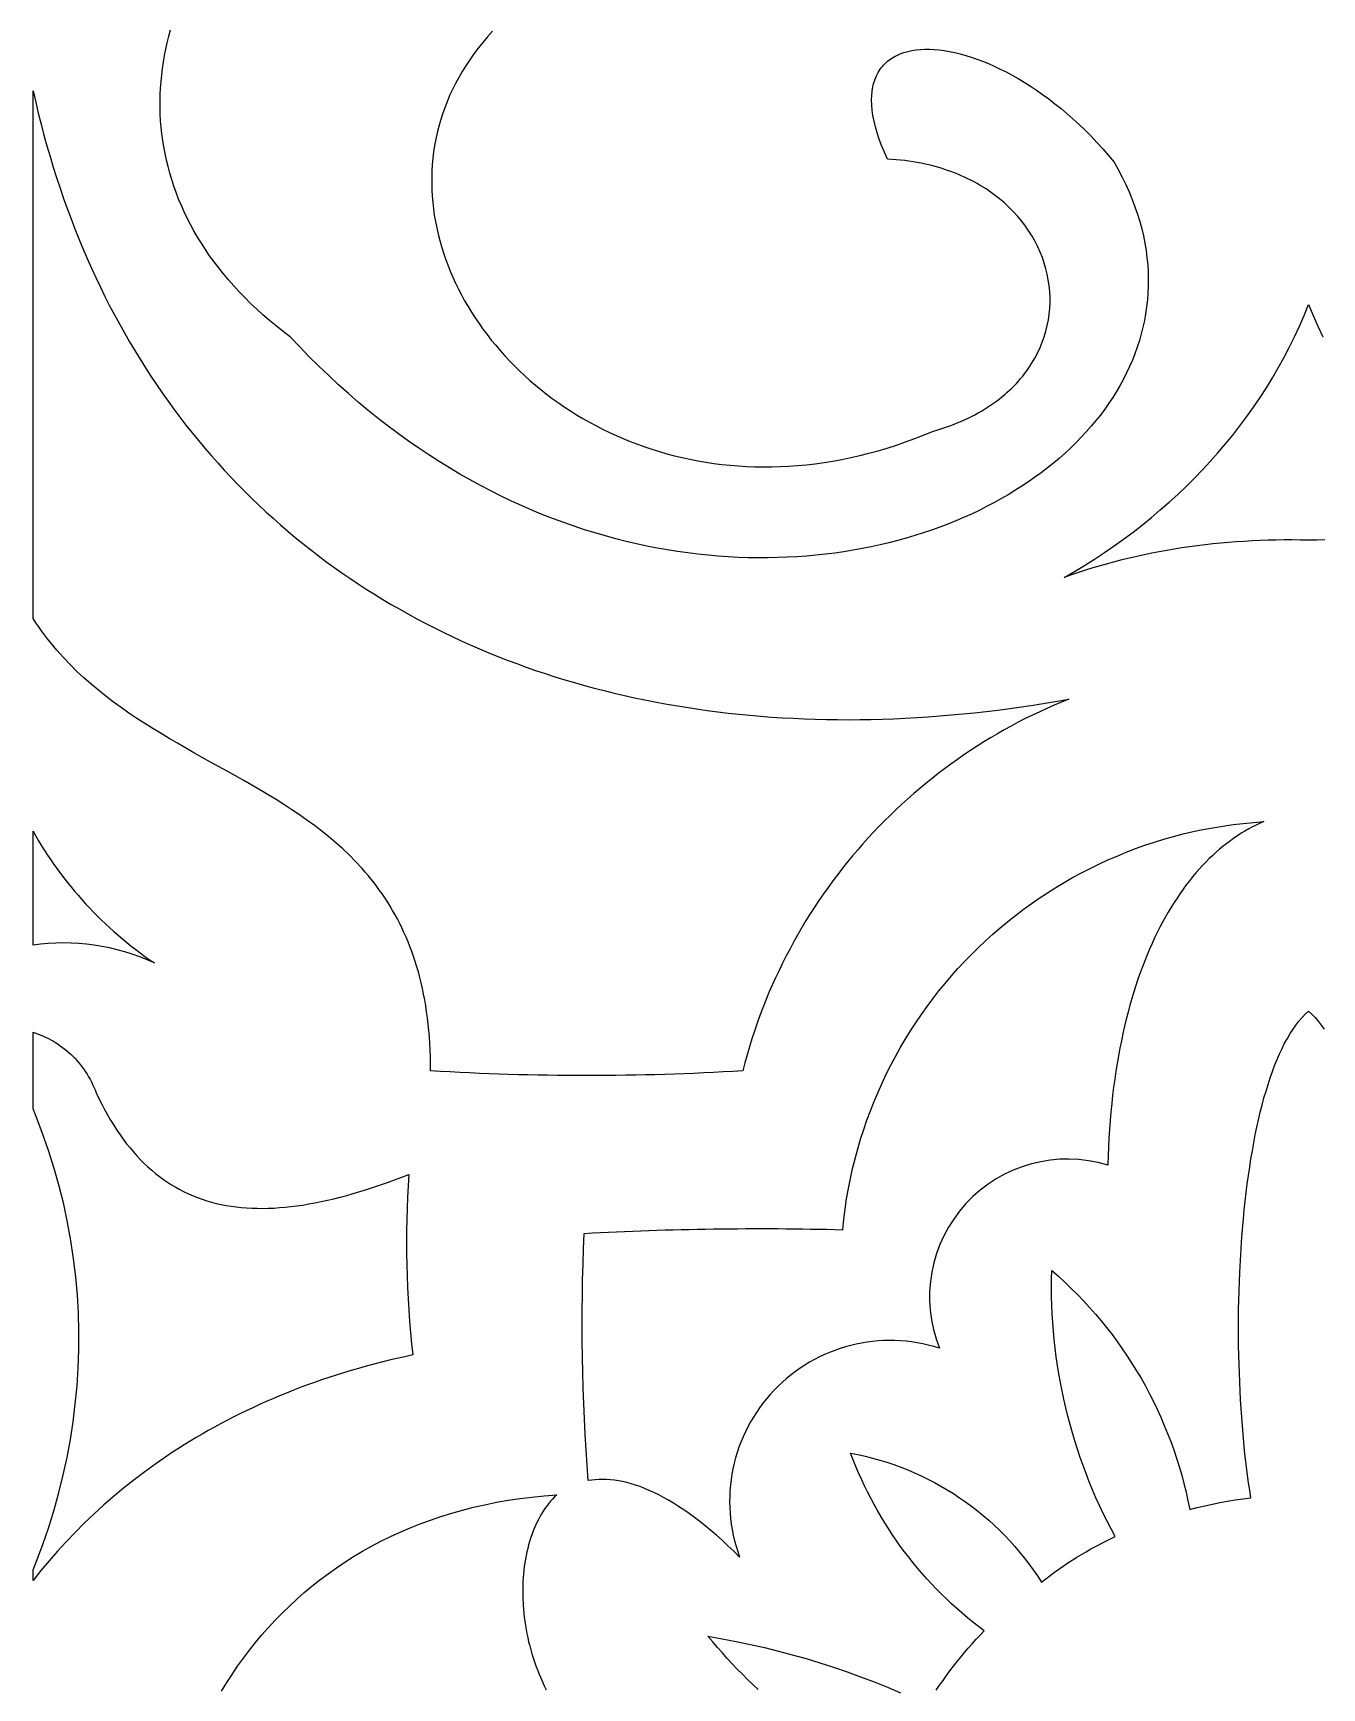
# Model space of a CAD drawing. Extents: x -4950 to -2150, y -1354 to 1346.
# Drawn here: x -4249.8 to -4099, y -525.5 to -331.7 of the extents above; entities that cross this region are included whole.
import ezdxf

# ---------------------------------------------------------------- set-up
doc = ezdxf.new("R2010")
doc.units = 0
doc.layers.add('LAYER_1', color=18, linetype='CONTINUOUS')

msp = doc.modelspace()

# ---------------------------------------------------------------- linework, layer by layer
at = {"layer": 'LAYER_1'}
for points in [[(-4196.07, -331.5), (-4196.66, -332.16), (-4197.22, -332.82), (-4197.75, -333.48), (-4198.26, -334.16), (-4198.74, -334.84), (-4199.2, -335.53), (-4199.63, -336.22), (-4200.03, -336.92), (-4200.41, -337.62), (-4200.76, -338.33), (-4201.09, -339.04), (-4201.39, -339.76), (-4201.67, -340.48), (-4201.93, -341.21), (-4202.16, -341.94), (-4202.37, -342.67), (-4202.55, -343.4), (-4202.71, -344.14), (-4202.85, -344.88), (-4202.96, -345.62), (-4203.05, -346.36), (-4203.12, -347.1), (-4203.16, -347.85), (-4203.19, -348.59), (-4203.19, -349.33), (-4203.17, -350.08), (-4203.13, -350.82), (-4203.06, -351.56), (-4202.98, -352.3), (-4202.88, -353.04), (-4202.75, -353.78), (-4202.6, -354.52), (-4202.44, -355.25), (-4202.25, -355.98), (-4202.04, -356.71), (-4201.82, -357.43), (-4201.57, -358.15), (-4201.31, -358.86), (-4201.02, -359.58), (-4200.72, -360.28), (-4200.4, -360.98), (-4200.06, -361.68), (-4199.7, -362.37), (-4199.33, -363.05), (-4198.93, -363.73), (-4198.52, -364.4), (-4198.1, -365.07), (-4197.65, -365.72), (-4197.19, -366.37), (-4196.71, -367.01), (-4196.21, -367.65), (-4195.7, -368.27), (-4195.18, -368.89), (-4194.63, -369.49), (-4194.07, -370.09), (-4193.5, -370.68), (-4192.91, -371.25), (-4192.31, -371.82), (-4191.69, -372.38), (-4191.05, -372.92), (-4190.41, -373.45), (-4189.74, -373.97), (-4189.07, -374.48), (-4188.38, -374.98), (-4187.67, -375.46), (-4186.96, -375.93), (-4186.23, -376.39), (-4185.49, -376.83), (-4184.73, -377.26), (-4183.96, -377.67), (-4183.19, -378.07), (-4182.39, -378.46), (-4181.59, -378.83), (-4180.78, -379.18), (-4179.95, -379.52), (-4179.11, -379.84), (-4178.26, -380.15), (-4177.41, -380.43), (-4176.54, -380.7), (-4175.66, -380.96), (-4174.77, -381.19), (-4173.87, -381.41), (-4172.96, -381.61), (-4172.04, -381.79), (-4171.11, -381.95), (-4170.17, -382.09), (-4169.23, -382.21), (-4168.27, -382.31), (-4167.31, -382.39), (-4166.34, -382.45), (-4165.36, -382.49), (-4164.38, -382.5), (-4163.38, -382.5), (-4162.38, -382.47), (-4161.37, -382.42), (-4160.36, -382.35), (-4159.34, -382.25), (-4158.31, -382.13), (-4157.27, -381.99), (-4156.23, -381.82), (-4155.19, -381.63), (-4154.13, -381.42), (-4153.08, -381.18), (-4152.01, -380.91), (-4150.95, -380.62), (-4149.87, -380.3), (-4148.8, -379.96), (-4147.72, -379.58), (-4146.63, -379.19), (-4145.54, -378.76), (-4144.45, -378.31), (-4143.96, -378.17), (-4143.49, -378.02), (-4143.02, -377.86), (-4142.56, -377.7), (-4142.11, -377.53), (-4141.67, -377.36), (-4141.24, -377.18), (-4140.82, -376.99), (-4140.41, -376.8), (-4140, -376.6), (-4139.61, -376.39), (-4139.22, -376.18), (-4138.85, -375.97), (-4138.48, -375.75), (-4138.12, -375.52), (-4137.77, -375.29), (-4137.43, -375.06), (-4137.1, -374.81), (-4136.77, -374.57), (-4136.46, -374.32), (-4136.15, -374.06), (-4135.86, -373.81), (-4135.57, -373.54), (-4135.29, -373.28), (-4135.02, -373), (-4134.76, -372.73), (-4134.5, -372.45), (-4134.26, -372.17), (-4134.02, -371.88), (-4133.79, -371.59), (-4133.57, -371.3), (-4133.36, -371.01), (-4132.97, -370.41), (-4132.61, -369.79), (-4132.28, -369.17), (-4131.98, -368.54), (-4131.72, -367.9), (-4131.49, -367.26), (-4131.3, -366.61), (-4131.14, -365.95), (-4131.01, -365.29), (-4130.91, -364.62), (-4130.85, -363.95), (-4130.82, -363.29), (-4130.82, -362.62), (-4130.85, -361.95), (-4130.92, -361.28), (-4131.02, -360.62), (-4131.14, -359.95), (-4131.3, -359.3), (-4131.49, -358.65), (-4131.71, -358), (-4131.97, -357.36), (-4132.25, -356.73), (-4132.56, -356.11), (-4132.91, -355.51), (-4133.28, -354.91), (-4133.69, -354.32), (-4134.12, -353.75), (-4134.58, -353.19), (-4135.08, -352.64), (-4135.6, -352.12), (-4136.15, -351.6), (-4136.73, -351.11), (-4137.34, -350.64), (-4137.98, -350.18), (-4138.31, -349.96), (-4138.65, -349.75), (-4138.99, -349.54), (-4139.34, -349.34), (-4139.7, -349.14), (-4140.07, -348.95), (-4140.44, -348.77), (-4140.82, -348.59), (-4141.21, -348.41), (-4141.6, -348.25), (-4142, -348.09), (-4142.41, -347.93), (-4142.82, -347.79), (-4143.24, -347.65), (-4143.67, -347.51), (-4144.1, -347.39), (-4144.54, -347.27), (-4144.99, -347.15), (-4145.45, -347.05), (-4145.91, -346.95), (-4146.38, -346.86), (-4146.85, -346.78), (-4147.33, -346.71), (-4147.82, -346.64), (-4148.32, -346.59), (-4148.82, -346.54), (-4149.33, -346.5), (-4149.84, -346.46), (-4150.21, -345.65), (-4150.53, -344.87), (-4150.81, -344.12), (-4151.05, -343.39), (-4151.25, -342.68), (-4151.42, -342.01), (-4151.54, -341.36), (-4151.63, -340.73), (-4151.69, -340.14), (-4151.7, -339.57), (-4151.69, -339.02), (-4151.64, -338.51), (-4151.6, -338.26), (-4151.56, -338.01), (-4151.51, -337.78), (-4151.45, -337.55), (-4151.38, -337.33), (-4151.3, -337.11), (-4151.22, -336.9), (-4151.13, -336.7), (-4151.03, -336.5), (-4150.93, -336.31), (-4150.81, -336.13), (-4150.69, -335.95), (-4150.57, -335.78), (-4150.43, -335.62), (-4150.29, -335.46), (-4150.15, -335.31), (-4150, -335.16), (-4149.84, -335.02), (-4149.67, -334.89), (-4149.5, -334.77), (-4149.32, -334.65), (-4149.14, -334.54), (-4148.95, -334.43), (-4148.75, -334.33), (-4148.34, -334.15), (-4147.91, -334), (-4147.46, -333.87), (-4146.99, -333.77), (-4146.5, -333.69), (-4145.99, -333.64), (-4145.46, -333.61), (-4144.92, -333.61), (-4144.36, -333.64), (-4143.78, -333.69), (-4143.19, -333.77), (-4142.58, -333.87), (-4141.96, -334), (-4141.33, -334.15), (-4140.69, -334.33), (-4140.04, -334.53), (-4139.38, -334.76), (-4138.71, -335.01), (-4138.03, -335.29), (-4137.34, -335.59), (-4136.65, -335.92), (-4135.95, -336.27), (-4135.24, -336.65), (-4134.54, -337.05), (-4133.83, -337.47), (-4133.11, -337.93), (-4132.4, -338.4), (-4131.68, -338.9), (-4130.96, -339.43), (-4130.25, -339.98), (-4129.53, -340.55), (-4128.82, -341.15), (-4128.12, -341.78), (-4127.41, -342.43), (-4126.71, -343.1), (-4126.02, -343.8), (-4125.33, -344.52), (-4124.65, -345.26), (-4123.98, -346.03), (-4123.32, -346.83), (-4122.83, -347.7), (-4122.37, -348.57), (-4121.95, -349.44), (-4121.56, -350.31), (-4121.2, -351.18), (-4120.88, -352.04), (-4120.58, -352.9), (-4120.32, -353.76), (-4120.09, -354.62), (-4119.89, -355.47), (-4119.72, -356.32), (-4119.58, -357.16), (-4119.47, -358.01), (-4119.39, -358.84), (-4119.34, -359.68), (-4119.32, -360.51), (-4119.33, -361.33), (-4119.36, -362.15), (-4119.42, -362.96), (-4119.51, -363.77), (-4119.63, -364.57), (-4119.77, -365.37), (-4119.94, -366.16), (-4120.14, -366.94), (-4120.36, -367.72), (-4120.61, -368.49), (-4120.88, -369.25), (-4121.18, -370.01), (-4121.5, -370.75), (-4121.85, -371.49), (-4122.22, -372.22), (-4122.61, -372.95), (-4123.03, -373.66), (-4123.47, -374.37), (-4123.93, -375.06), (-4124.41, -375.75), (-4124.92, -376.43), (-4125.45, -377.09), (-4126, -377.75), (-4126.57, -378.4), (-4127.16, -379.04), (-4127.77, -379.66), (-4128.4, -380.28), (-4129.05, -380.88), (-4129.72, -381.47), (-4130.41, -382.05), (-4131.12, -382.62), (-4131.84, -383.18), (-4132.58, -383.72), (-4133.34, -384.25), (-4134.12, -384.77), (-4134.92, -385.28), (-4135.73, -385.77), (-4136.56, -386.25), (-4137.4, -386.71), (-4138.26, -387.16), (-4139.13, -387.6), (-4140.02, -388.02), (-4140.93, -388.43), (-4141.85, -388.82), (-4142.78, -389.19), (-4143.72, -389.55), (-4144.68, -389.9), (-4145.66, -390.23), (-4146.64, -390.54), (-4147.64, -390.84), (-4148.65, -391.12), (-4149.67, -391.38), (-4150.7, -391.63), (-4151.74, -391.86), (-4152.8, -392.07), (-4153.86, -392.26), (-4154.94, -392.44), (-4156.02, -392.59), (-4157.11, -392.73), (-4158.21, -392.85), (-4159.33, -392.95), (-4160.44, -393.03), (-4161.57, -393.09), (-4162.71, -393.13), (-4163.85, -393.16), (-4165, -393.16), (-4166.15, -393.14), (-4167.32, -393.1), (-4168.48, -393.04), (-4169.66, -392.96), (-4170.84, -392.85), (-4172.02, -392.73), (-4173.21, -392.58), (-4174.41, -392.41), (-4175.6, -392.22), (-4176.8, -392.01), (-4178.01, -391.77), (-4179.22, -391.51), (-4180.43, -391.23), (-4181.64, -390.92), (-4182.86, -390.59), (-4184.07, -390.24), (-4185.29, -389.86), (-4186.51, -389.46), (-4187.73, -389.03), (-4188.95, -388.58), (-4190.17, -388.1), (-4191.39, -387.59), (-4192.61, -387.07), (-4193.83, -386.51), (-4195.05, -385.93), (-4196.26, -385.32), (-4197.48, -384.69), (-4198.69, -384.03), (-4199.9, -383.34), (-4201.11, -382.62), (-4202.31, -381.88), (-4203.51, -381.11), (-4204.71, -380.31), (-4205.9, -379.49), (-4207.08, -378.63), (-4208.27, -377.75), (-4209.44, -376.83), (-4210.62, -375.89), (-4211.78, -374.92), (-4212.94, -373.92), (-4214.1, -372.89), (-4215.24, -371.82), (-4216.38, -370.73), (-4217.51, -369.61), (-4218.64, -368.46), (-4219.75, -367.27), (-4220.59, -366.64), (-4221.39, -366), (-4222.18, -365.35), (-4222.94, -364.69), (-4223.67, -364.03), (-4224.38, -363.36), (-4225.06, -362.68), (-4225.72, -362), (-4226.36, -361.31), (-4226.97, -360.61), (-4227.56, -359.91), (-4228.12, -359.21), (-4228.66, -358.5), (-4229.18, -357.78), (-4229.67, -357.06), (-4230.14, -356.33), (-4230.59, -355.6), (-4231.02, -354.87), (-4231.42, -354.13), (-4231.8, -353.39), (-4232.16, -352.64), (-4232.49, -351.89), (-4232.81, -351.14), (-4233.1, -350.39), (-4233.37, -349.63), (-4233.62, -348.87), (-4233.84, -348.11), (-4234.05, -347.35), (-4234.24, -346.59), (-4234.4, -345.82), (-4234.54, -345.05), (-4234.67, -344.29), (-4234.77, -343.52), (-4234.85, -342.75), (-4234.91, -341.98), (-4234.95, -341.21), (-4234.98, -340.45), (-4234.98, -339.68), (-4234.96, -338.91), (-4234.92, -338.15), (-4234.87, -337.38), (-4234.79, -336.62), (-4234.7, -335.86), (-4234.59, -335.1), (-4234.46, -334.34), (-4234.31, -333.59), (-4234.14, -332.84), (-4233.95, -332.09), (-4233.75, -331.34)], [(-4098.64, -391.06), (-4099.59, -391.07), (-4100.55, -391.09), (-4101.51, -391.07), (-4102.46, -391.06), (-4103.41, -391.06), (-4104.36, -391.08), (-4105.3, -391.1), (-4106.24, -391.13), (-4107.17, -391.17), (-4108.1, -391.22), (-4109.02, -391.28), (-4109.94, -391.35), (-4110.86, -391.43), (-4111.77, -391.52), (-4112.68, -391.62), (-4113.58, -391.74), (-4114.48, -391.86), (-4115.38, -391.99), (-4116.27, -392.13), (-4117.16, -392.28), (-4118.04, -392.44), (-4118.92, -392.61), (-4119.8, -392.79), (-4120.67, -392.99), (-4121.53, -393.19), (-4122.4, -393.4), (-4123.26, -393.62), (-4124.11, -393.85), (-4124.96, -394.09), (-4125.81, -394.34), (-4126.65, -394.6), (-4127.49, -394.87), (-4128.32, -395.15), (-4129.15, -395.44), (-4127.95, -394.75), (-4126.77, -394.03), (-4125.6, -393.29), (-4124.45, -392.53), (-4123.32, -391.75), (-4122.2, -390.95), (-4121.1, -390.13), (-4120.01, -389.29), (-4118.95, -388.43), (-4117.91, -387.55), (-4116.88, -386.65), (-4115.87, -385.73), (-4114.89, -384.79), (-4113.92, -383.84), (-4112.98, -382.86), (-4112.06, -381.87), (-4111.16, -380.86), (-4110.28, -379.82), (-4109.42, -378.77), (-4108.59, -377.7), (-4107.78, -376.62), (-4106.99, -375.51), (-4106.23, -374.39), (-4105.5, -373.25), (-4104.79, -372.09), (-4104.1, -370.91), (-4103.44, -369.72), (-4102.81, -368.51), (-4102.2, -367.28), (-4101.62, -366.04), (-4101.07, -364.77), (-4100.55, -363.49), (-4100.03, -364.77), (-4099.48, -366.04), (-4098.9, -367.28)], [(-4227.79, -525.83), (-4227.18, -524.84), (-4226.55, -523.87), (-4225.9, -522.92), (-4225.22, -521.98), (-4224.52, -521.05), (-4223.8, -520.15), (-4223.06, -519.26), (-4222.29, -518.38), (-4221.5, -517.53), (-4220.69, -516.69), (-4219.85, -515.88), (-4218.99, -515.08), (-4218.11, -514.3), (-4217.2, -513.54), (-4216.27, -512.81), (-4215.32, -512.09), (-4214.34, -511.4), (-4213.35, -510.73), (-4212.33, -510.09), (-4211.28, -509.46), (-4210.22, -508.86), (-4209.13, -508.29), (-4208.01, -507.74), (-4206.88, -507.22), (-4205.72, -506.72), (-4204.54, -506.25), (-4203.33, -505.8), (-4202.1, -505.39), (-4200.85, -505), (-4199.58, -504.64), (-4198.28, -504.31), (-4196.96, -504.01), (-4195.62, -503.73), (-4194.25, -503.49), (-4192.86, -503.28), (-4191.45, -503.11), (-4190.02, -502.96), (-4188.56, -502.85), (-4188.81, -503.09), (-4189.05, -503.35), (-4189.28, -503.61), (-4189.51, -503.89), (-4189.73, -504.17), (-4189.94, -504.47), (-4190.14, -504.78), (-4190.34, -505.09), (-4190.52, -505.42), (-4190.7, -505.75), (-4190.87, -506.1), (-4191.04, -506.45), (-4191.19, -506.81), (-4191.34, -507.18), (-4191.48, -507.55), (-4191.61, -507.93), (-4191.73, -508.32), (-4191.84, -508.72), (-4191.95, -509.12), (-4192.04, -509.53), (-4192.13, -509.95), (-4192.21, -510.37), (-4192.28, -510.8), (-4192.35, -511.23), (-4192.4, -511.67), (-4192.45, -512.11), (-4192.48, -512.55), (-4192.51, -513), (-4192.53, -513.46), (-4192.54, -513.91), (-4192.53, -514.84), (-4192.49, -515.77), (-4192.46, -516.24), (-4192.41, -516.71), (-4192.36, -517.19), (-4192.3, -517.66), (-4192.22, -518.14), (-4192.14, -518.61), (-4192.05, -519.09), (-4191.95, -519.57), (-4191.84, -520.05), (-4191.72, -520.52), (-4191.6, -521), (-4191.46, -521.47), (-4191.31, -521.95), (-4191.15, -522.42), (-4190.99, -522.89), (-4190.81, -523.36), (-4190.62, -523.83), (-4190.43, -524.29), (-4190.22, -524.75), (-4190.01, -525.21), (-4189.78, -525.67)], [(-4164.98, -525.66), (-4165.6, -525.07), (-4166.21, -524.47), (-4166.82, -523.86), (-4167.42, -523.25), (-4168.01, -522.63), (-4168.59, -522), (-4169.17, -521.36), (-4169.74, -520.72), (-4170.3, -520.07), (-4170.85, -519.41), (-4169.19, -519.7), (-4167.54, -520.01), (-4165.89, -520.36), (-4164.25, -520.73), (-4162.61, -521.14), (-4160.99, -521.57), (-4159.37, -522.03), (-4157.76, -522.52), (-4156.16, -523.04), (-4154.57, -523.58), (-4152.99, -524.16), (-4151.42, -524.76), (-4149.86, -525.39), (-4148.31, -526.05)]]:
    msp.add_lwpolyline(points, dxfattribs=at)
for points in [[(-4166.79, -453.21, -0.030769), (-4203.31, -453.21), (-4203.32, -452.39), (-4203.34, -451.58), (-4203.37, -450.78), (-4203.41, -450), (-4203.46, -449.24), (-4203.52, -448.48), (-4203.6, -447.74), (-4203.69, -447.02), (-4203.78, -446.3), (-4203.89, -445.6), (-4204.01, -444.91), (-4204.14, -444.23), (-4204.27, -443.57), (-4204.42, -442.92), (-4204.58, -442.27), (-4204.75, -441.64), (-4204.93, -441.03), (-4205.11, -440.42), (-4205.31, -439.82), (-4205.52, -439.24), (-4205.73, -438.67), (-4205.95, -438.1), (-4206.19, -437.55), (-4206.43, -437), (-4206.68, -436.47), (-4206.93, -435.95), (-4207.2, -435.43), (-4207.47, -434.93), (-4207.76, -434.43), (-4208.05, -433.95), (-4208.34, -433.47), (-4208.65, -433), (-4208.96, -432.54), (-4209.28, -432.09), (-4209.6, -431.64), (-4209.93, -431.21), (-4210.27, -430.78), (-4210.62, -430.36), (-4210.97, -429.95), (-4211.33, -429.54), (-4212.06, -428.75), (-4212.82, -427.98), (-4213.6, -427.24), (-4214.4, -426.52), (-4215.22, -425.83), (-4216.06, -425.16), (-4216.92, -424.5), (-4217.79, -423.86), (-4218.67, -423.24), (-4219.57, -422.64), (-4220.49, -422.04), (-4221.41, -421.46), (-4222.34, -420.89), (-4223.29, -420.33), (-4225.19, -419.22), (-4227.12, -418.14), (-4229.06, -417.06), (-4231.01, -415.97), (-4232.94, -414.86), (-4233.91, -414.3), (-4234.86, -413.73), (-4235.81, -413.15), (-4236.76, -412.56), (-4237.69, -411.95), (-4238.62, -411.33), (-4239.53, -410.69), (-4240.43, -410.03), (-4241.32, -409.36), (-4242.19, -408.66), (-4243.05, -407.95), (-4243.89, -407.21), (-4244.71, -406.44), (-4245.51, -405.65), (-4246.29, -404.83), (-4246.67, -404.41), (-4247.05, -403.98), (-4247.42, -403.54), (-4247.78, -403.1), (-4248.14, -402.64), (-4248.49, -402.18), (-4248.84, -401.71), (-4249.18, -401.24), (-4249.51, -400.75), (-4249.84, -400.25), (-4249.84, -338.48), (-4249.54, -339.79), (-4249.23, -341.09), (-4248.91, -342.37), (-4248.57, -343.65), (-4248.22, -344.92), (-4247.86, -346.17), (-4247.48, -347.41), (-4247.09, -348.64), (-4246.69, -349.87), (-4246.27, -351.07), (-4245.84, -352.27), (-4245.4, -353.46), (-4244.95, -354.64), (-4244.48, -355.8), (-4244.01, -356.95), (-4243.51, -358.09), (-4243.01, -359.22), (-4242.5, -360.34), (-4241.97, -361.45), (-4241.43, -362.55), (-4240.88, -363.63), (-4240.32, -364.7), (-4239.74, -365.77), (-4239.15, -366.82), (-4238.56, -367.85), (-4237.95, -368.88), (-4237.32, -369.9), (-4236.69, -370.9), (-4236.05, -371.89), (-4235.39, -372.87), (-4234.73, -373.84), (-4234.05, -374.8), (-4233.36, -375.75), (-4232.66, -376.68), (-4231.95, -377.6), (-4231.23, -378.51), (-4230.49, -379.41), (-4229.75, -380.3), (-4229, -381.18), (-4228.23, -382.04), (-4227.46, -382.89), (-4226.67, -383.73), (-4225.88, -384.56), (-4225.07, -385.38), (-4224.26, -386.18), (-4223.43, -386.97), (-4222.59, -387.75), (-4221.75, -388.52), (-4220.89, -389.28), (-4220.03, -390.02), (-4219.15, -390.76), (-4218.27, -391.48), (-4217.37, -392.19), (-4216.47, -392.88), (-4215.56, -393.57), (-4214.63, -394.24), (-4213.7, -394.9), (-4212.76, -395.55), (-4211.81, -396.19), (-4210.85, -396.81), (-4209.88, -397.42), (-4208.91, -398.02), (-4207.92, -398.61), (-4206.93, -399.18), (-4205.92, -399.75), (-4204.91, -400.3), (-4203.89, -400.83), (-4202.86, -401.36), (-4201.83, -401.87), (-4200.78, -402.38), (-4199.73, -402.86), (-4198.67, -403.34), (-4197.6, -403.81), (-4196.52, -404.26), (-4195.43, -404.7), (-4194.34, -405.12), (-4193.24, -405.54), (-4192.13, -405.94), (-4191.02, -406.33), (-4189.89, -406.71), (-4188.76, -407.07), (-4187.62, -407.42), (-4186.48, -407.76), (-4185.32, -408.09), (-4184.16, -408.4), (-4183, -408.7), (-4181.82, -408.99), (-4180.64, -409.27), (-4179.45, -409.53), (-4178.26, -409.78), (-4177.06, -410.02), (-4175.85, -410.24), (-4174.64, -410.45), (-4173.42, -410.65), (-4172.19, -410.84), (-4170.95, -411.01), (-4169.71, -411.17), (-4168.47, -411.32), (-4167.22, -411.46), (-4165.96, -411.58), (-4164.7, -411.69), (-4163.43, -411.79), (-4162.15, -411.87), (-4160.87, -411.94), (-4159.58, -412), (-4158.29, -412.04), (-4156.99, -412.07), (-4155.69, -412.09), (-4154.38, -412.1), (-4153.07, -412.09), (-4151.75, -412.07), (-4150.42, -412.03), (-4149.09, -411.99), (-4147.76, -411.93), (-4146.42, -411.85), (-4145.08, -411.76), (-4143.73, -411.66), (-4142.38, -411.55), (-4141.02, -411.42), (-4139.66, -411.28), (-4138.29, -411.13), (-4136.92, -410.97), (-4135.54, -410.79), (-4134.16, -410.59), (-4132.78, -410.39), (-4131.39, -410.17), (-4130, -409.93), (-4128.61, -409.69), (-4129.47, -410.04), (-4130.33, -410.4), (-4131.18, -410.78), (-4132.03, -411.17), (-4132.87, -411.57), (-4133.71, -411.98), (-4134.53, -412.41), (-4135.35, -412.85), (-4136.17, -413.3), (-4136.98, -413.76), (-4137.77, -414.23), (-4138.57, -414.71), (-4139.35, -415.21), (-4140.13, -415.71), (-4140.9, -416.23), (-4141.66, -416.76), (-4142.42, -417.3), (-4143.16, -417.85), (-4143.9, -418.41), (-4144.63, -418.98), (-4145.35, -419.56), (-4146.07, -420.15), (-4146.77, -420.75), (-4147.47, -421.37), (-4148.16, -421.99), (-4148.84, -422.62), (-4149.5, -423.27), (-4150.16, -423.92), (-4150.82, -424.58), (-4151.46, -425.25), (-4152.09, -425.94), (-4152.71, -426.63), (-4153.32, -427.33), (-4153.93, -428.04), (-4154.52, -428.76), (-4155.1, -429.49), (-4155.67, -430.22), (-4156.24, -430.97), (-4156.79, -431.73), (-4157.33, -432.49), (-4157.86, -433.26), (-4158.38, -434.04), (-4158.88, -434.83), (-4159.38, -435.63), (-4159.87, -436.44), (-4160.34, -437.25), (-4160.8, -438.08), (-4161.25, -438.91), (-4161.69, -439.75), (-4162.12, -440.59), (-4162.53, -441.45), (-4162.94, -442.31), (-4163.33, -443.18), (-4163.71, -444.05), (-4164.07, -444.94), (-4164.43, -445.83), (-4164.77, -446.73), (-4165.1, -447.63), (-4165.41, -448.55), (-4165.71, -449.47), (-4166, -450.39), (-4166.28, -451.33), (-4166.54, -452.26)], [(-4167.15, -510.14), (-4167.84, -509.46), (-4168.52, -508.81), (-4169.2, -508.18), (-4169.86, -507.59), (-4170.52, -507.02), (-4171.17, -506.49), (-4171.81, -505.98), (-4172.44, -505.49), (-4173.07, -505.04), (-4173.68, -504.61), (-4174.29, -504.21), (-4174.88, -503.83), (-4175.47, -503.48), (-4176.05, -503.15), (-4176.62, -502.85), (-4177.18, -502.58), (-4177.73, -502.33), (-4178.27, -502.1), (-4178.8, -501.89), (-4179.32, -501.71), (-4179.84, -501.55), (-4180.34, -501.41), (-4180.84, -501.3), (-4181.32, -501.21), (-4181.8, -501.13), (-4182.27, -501.08), (-4182.72, -501.05), (-4183.17, -501.04), (-4183.61, -501.05), (-4184.04, -501.08), (-4184.45, -501.12), (-4184.86, -501.19), (-4185, -499.38), (-4185.12, -497.57), (-4185.22, -495.77), (-4185.32, -493.96), (-4185.4, -492.15), (-4185.46, -490.34), (-4185.51, -488.53), (-4185.55, -486.72), (-4185.57, -484.91), (-4185.58, -483.1), (-4185.57, -481.29), (-4185.55, -479.48), (-4185.52, -477.67), (-4185.47, -475.86), (-4185.41, -474.05), (-4185.33, -472.24, -0.020022), (-4155.08, -471.81), (-4154.96, -470.59), (-4154.8, -469.39), (-4154.62, -468.19), (-4154.41, -467), (-4154.18, -465.82), (-4153.92, -464.66), (-4153.63, -463.5), (-4153.32, -462.35), (-4152.99, -461.22), (-4152.63, -460.09), (-4152.24, -458.98), (-4151.84, -457.88), (-4151.4, -456.79), (-4150.95, -455.71), (-4150.47, -454.65), (-4149.98, -453.6), (-4149.45, -452.56), (-4148.91, -451.53), (-4148.35, -450.52), (-4147.76, -449.53), (-4147.15, -448.54), (-4146.53, -447.58), (-4145.88, -446.62), (-4145.21, -445.69), (-4144.53, -444.77), (-4143.82, -443.86), (-4143.09, -442.97), (-4142.35, -442.1), (-4141.59, -441.24), (-4140.81, -440.4), (-4140.01, -439.58), (-4139.19, -438.77), (-4138.36, -437.98), (-4137.51, -437.22), (-4136.65, -436.47), (-4135.76, -435.73), (-4134.87, -435.02), (-4133.95, -434.33), (-4133.02, -433.65), (-4132.08, -433), (-4131.12, -432.37), (-4130.15, -431.75), (-4129.16, -431.16), (-4128.17, -430.59), (-4127.15, -430.04), (-4126.13, -429.51), (-4125.09, -429), (-4124.04, -428.52), (-4122.97, -428.06), (-4121.9, -427.62), (-4120.81, -427.2), (-4119.71, -426.81), (-4118.61, -426.44), (-4117.49, -426.1), (-4116.36, -425.78), (-4115.22, -425.48), (-4114.07, -425.21), (-4112.92, -424.97), (-4111.75, -424.75), (-4110.58, -424.55), (-4109.39, -424.38), (-4108.2, -424.24), (-4107, -424.12), (-4105.8, -424.03), (-4106.24, -424.23), (-4106.69, -424.44), (-4107.13, -424.66), (-4107.56, -424.89), (-4108, -425.14), (-4108.43, -425.4), (-4108.86, -425.68), (-4109.29, -425.97), (-4109.71, -426.27), (-4110.13, -426.59), (-4110.55, -426.92), (-4110.97, -427.26), (-4111.38, -427.62), (-4111.78, -427.99), (-4112.18, -428.37), (-4112.58, -428.77), (-4112.98, -429.18), (-4113.36, -429.61), (-4113.75, -430.05), (-4114.13, -430.5), (-4114.5, -430.97), (-4114.87, -431.45), (-4115.24, -431.94), (-4115.6, -432.45), (-4115.95, -432.98), (-4116.3, -433.51), (-4116.65, -434.06), (-4116.98, -434.63), (-4117.31, -435.2), (-4117.64, -435.8), (-4117.96, -436.4), (-4118.27, -437.02), (-4118.58, -437.65), (-4118.88, -438.3), (-4119.17, -438.96), (-4119.45, -439.64), (-4119.73, -440.33), (-4120, -441.03), (-4120.27, -441.75), (-4120.53, -442.48), (-4120.77, -443.22), (-4121.01, -443.98), (-4121.25, -444.75), (-4121.47, -445.54), (-4121.69, -446.34), (-4121.9, -447.16), (-4122.1, -447.99), (-4122.29, -448.83), (-4122.47, -449.69), (-4122.64, -450.56), (-4122.81, -451.44), (-4122.96, -452.34), (-4123.11, -453.26), (-4123.25, -454.19), (-4123.37, -455.13), (-4123.49, -456.08), (-4123.6, -457.05), (-4123.69, -458.04), (-4123.78, -459.04), (-4123.85, -460.05), (-4123.92, -461.08), (-4123.98, -462.12), (-4124.02, -463.18), (-4124.05, -464.25, 0.629642), (-4143.77, -485.68, 0.625155)], [(-4249.84, -511.64), (-4249.43, -510.63), (-4248.69, -508.65), (-4248, -506.64), (-4247.38, -504.62), (-4246.81, -502.59), (-4246.31, -500.53), (-4245.86, -498.47), (-4245.48, -496.39), (-4245.16, -494.3), (-4244.9, -492.2), (-4244.7, -490.09), (-4244.56, -487.98), (-4244.49, -485.86), (-4244.49, -483.73), (-4244.54, -481.6), (-4244.66, -479.47), (-4244.85, -477.34), (-4245.1, -475.21), (-4245.42, -473.09), (-4245.81, -470.96), (-4246.26, -468.84), (-4246.78, -466.73), (-4247.37, -464.63), (-4248.03, -462.53), (-4248.76, -460.45), (-4249.55, -458.37), (-4249.84, -457.68), (-4249.84, -448.69), (-4249.53, -448.8), (-4249.23, -448.91), (-4248.93, -449.03), (-4248.63, -449.15), (-4248.33, -449.29), (-4248.04, -449.43), (-4247.76, -449.59), (-4247.47, -449.75), (-4247.2, -449.91), (-4246.92, -450.09), (-4246.66, -450.27), (-4246.39, -450.47), (-4246.13, -450.66), (-4245.88, -450.87), (-4245.64, -451.08), (-4245.39, -451.31), (-4245.16, -451.53), (-4244.93, -451.77), (-4244.71, -452.01), (-4244.49, -452.26), (-4244.28, -452.52), (-4244.08, -452.78), (-4243.88, -453.05), (-4243.69, -453.33), (-4243.51, -453.61), (-4243.34, -453.9), (-4243.17, -454.2), (-4243.02, -454.5), (-4242.87, -454.81), (-4242.73, -455.12), (-4242.59, -455.44), (-4242.47, -455.77), (-4242.14, -456.45), (-4241.81, -457.11), (-4241.47, -457.75), (-4241.12, -458.37), (-4240.77, -458.98), (-4240.41, -459.57), (-4240.04, -460.14), (-4239.66, -460.69), (-4239.28, -461.22), (-4238.89, -461.74), (-4238.49, -462.23), (-4238.09, -462.71), (-4237.68, -463.18), (-4237.26, -463.62), (-4236.83, -464.05), (-4236.4, -464.46), (-4235.95, -464.85), (-4235.51, -465.23), (-4235.05, -465.59), (-4234.58, -465.93), (-4234.11, -466.25), (-4233.63, -466.56), (-4233.14, -466.85), (-4232.65, -467.12), (-4232.15, -467.38), (-4231.64, -467.62), (-4231.12, -467.85), (-4230.59, -468.06), (-4230.05, -468.25), (-4229.51, -468.43), (-4228.96, -468.59), (-4228.4, -468.73), (-4227.83, -468.86), (-4227.25, -468.97), (-4226.67, -469.07), (-4226.08, -469.15), (-4225.47, -469.21), (-4224.86, -469.26), (-4224.25, -469.29), (-4223.62, -469.31), (-4222.98, -469.32), (-4222.34, -469.3), (-4221.68, -469.28), (-4221.02, -469.23), (-4220.35, -469.18), (-4219.67, -469.1), (-4218.98, -469.02), (-4218.28, -468.92), (-4217.58, -468.8), (-4216.86, -468.67), (-4216.13, -468.52), (-4215.4, -468.36), (-4214.66, -468.19), (-4213.9, -468), (-4213.14, -467.8), (-4212.37, -467.58), (-4211.59, -467.35), (-4210.8, -467.11), (-4210, -466.85), (-4209.19, -466.57), (-4208.37, -466.29), (-4207.54, -465.99), (-4206.7, -465.68), (-4205.85, -465.35, 0.045249), (-4205.4, -486.48), (-4206.33, -486.68), (-4207.26, -486.89), (-4208.17, -487.1), (-4209.08, -487.33), (-4209.98, -487.56), (-4210.87, -487.8), (-4211.75, -488.05), (-4212.63, -488.3), (-4213.5, -488.56), (-4214.36, -488.83), (-4215.22, -489.11), (-4216.07, -489.4), (-4216.91, -489.69), (-4217.74, -489.99), (-4218.57, -490.3), (-4219.38, -490.61), (-4220.2, -490.94), (-4221, -491.26), (-4221.79, -491.6), (-4222.58, -491.94), (-4223.36, -492.29), (-4224.14, -492.65), (-4224.9, -493.01), (-4225.66, -493.38), (-4226.41, -493.76), (-4227.16, -494.14), (-4227.89, -494.53), (-4228.62, -494.93), (-4229.34, -495.33), (-4230.05, -495.74), (-4230.76, -496.15), (-4231.46, -496.57), (-4232.15, -497), (-4232.83, -497.43), (-4233.51, -497.87), (-4234.18, -498.32), (-4235.49, -499.22), (-4236.78, -500.15), (-4238.03, -501.1), (-4239.26, -502.08), (-4240.45, -503.07), (-4241.62, -504.08), (-4242.75, -505.12), (-4243.85, -506.17), (-4244.93, -507.25), (-4245.97, -508.34), (-4246.98, -509.45), (-4247.97, -510.57), (-4248.92, -511.72), (-4249.84, -512.88)]]:
    msp.add_lwpolyline(points, format="xyb", close=True, dxfattribs=at)
msp.add_lwpolyline([(-4235.64, -440.58), (-4236.5, -440.21), (-4237.36, -439.87), (-4238.24, -439.56), (-4239.12, -439.28), (-4240, -439.04), (-4240.89, -438.83), (-4241.79, -438.65), (-4242.68, -438.5), (-4243.58, -438.39), (-4244.48, -438.3), (-4245.38, -438.26), (-4246.28, -438.24), (-4247.17, -438.25), (-4248.07, -438.3), (-4248.96, -438.38), (-4249.84, -438.5), (-4249.84, -425.15), (-4249.52, -425.72), (-4249.19, -426.29), (-4248.85, -426.85), (-4248.5, -427.4), (-4248.14, -427.95), (-4247.78, -428.5), (-4247.41, -429.04), (-4247.03, -429.57), (-4246.64, -430.1), (-4246.24, -430.62), (-4245.84, -431.14), (-4245.43, -431.65), (-4245.01, -432.16), (-4244.58, -432.66), (-4244.15, -433.16), (-4243.7, -433.65), (-4243.25, -434.13), (-4242.8, -434.61), (-4242.33, -435.08), (-4241.86, -435.54), (-4241.38, -436), (-4240.89, -436.45), (-4240.4, -436.89), (-4239.9, -437.33), (-4239.39, -437.76), (-4238.88, -438.19), (-4238.35, -438.6), (-4237.82, -439.01), (-4237.29, -439.41), (-4236.75, -439.81), (-4236.2, -440.2)], close=True, dxfattribs=at)
msp.add_lwpolyline([(-4144.13, -525.71), (-4143.74, -525.14), (-4143.34, -524.58), (-4142.94, -524.02), (-4142.53, -523.47), (-4142.11, -522.92), (-4141.69, -522.38), (-4141.26, -521.85), (-4140.82, -521.32), (-4140.38, -520.8), (-4139.92, -520.28), (-4139.47, -519.77), (-4139, -519.27), (-4138.53, -518.77), (-4139.19, -518.27), (-4139.84, -517.76), (-4140.48, -517.24), (-4141.11, -516.7), (-4141.73, -516.16), (-4142.35, -515.61), (-4142.94, -515.04), (-4143.53, -514.47), (-4144.11, -513.88), (-4144.68, -513.29), (-4145.24, -512.68), (-4145.78, -512.06), (-4146.32, -511.44), (-4146.84, -510.81), (-4147.35, -510.16), (-4147.85, -509.51), (-4148.34, -508.85), (-4148.81, -508.18), (-4149.28, -507.5), (-4149.73, -506.81), (-4150.17, -506.12), (-4150.6, -505.42), (-4151.01, -504.7), (-4151.41, -503.99), (-4151.8, -503.26), (-4152.18, -502.52), (-4152.54, -501.78), (-4152.89, -501.03), (-4153.23, -500.28), (-4153.56, -499.52), (-4153.87, -498.75), (-4154.16, -497.97, -0.209037), (-4131.81, -513.08), (-4131.32, -512.69), (-4130.82, -512.3), (-4130.31, -511.92), (-4129.8, -511.55), (-4129.28, -511.19), (-4128.75, -510.83), (-4128.22, -510.49), (-4127.68, -510.15), (-4127.14, -509.83), (-4126.59, -509.51), (-4126.04, -509.19), (-4125.48, -508.89), (-4124.35, -508.3), (-4123.2, -507.75), (-4123.68, -506.85), (-4124.14, -505.94), (-4124.59, -505.03), (-4125.02, -504.11), (-4125.44, -503.19), (-4125.84, -502.25), (-4126.22, -501.32), (-4126.59, -500.37), (-4126.95, -499.43), (-4127.28, -498.47), (-4127.6, -497.51), (-4127.91, -496.55), (-4128.2, -495.58), (-4128.47, -494.61), (-4128.73, -493.63), (-4128.97, -492.65), (-4129.2, -491.67), (-4129.41, -490.68), (-4129.6, -489.69), (-4129.78, -488.69), (-4129.94, -487.7), (-4130.09, -486.69), (-4130.21, -485.69), (-4130.33, -484.68), (-4130.42, -483.68), (-4130.5, -482.67), (-4130.56, -481.65), (-4130.61, -480.64), (-4130.64, -479.62), (-4130.65, -478.61), (-4130.64, -477.59), (-4130.62, -476.57), (-4129.84, -477.26), (-4129.08, -477.96), (-4128.33, -478.68), (-4127.6, -479.41), (-4126.88, -480.16), (-4126.19, -480.92), (-4125.5, -481.69), (-4124.84, -482.48), (-4124.19, -483.28), (-4123.56, -484.09), (-4122.95, -484.91), (-4122.36, -485.75), (-4121.78, -486.6), (-4121.23, -487.46), (-4120.69, -488.33), (-4120.17, -489.21), (-4119.66, -490.1), (-4119.18, -491.01), (-4118.71, -491.92), (-4118.27, -492.84), (-4117.84, -493.77), (-4117.44, -494.72), (-4117.05, -495.66), (-4116.68, -496.62), (-4116.33, -497.59), (-4116, -498.56), (-4115.7, -499.55), (-4115.41, -500.54), (-4115.14, -501.53), (-4114.9, -502.53), (-4114.67, -503.54), (-4114.47, -504.56), (-4113.59, -504.33), (-4112.71, -504.13), (-4111.82, -503.93), (-4110.93, -503.75), (-4110.03, -503.59), (-4109.13, -503.44), (-4108.22, -503.31), (-4107.31, -503.2), (-4107.44, -502.32), (-4107.58, -501.43), (-4107.82, -499.6), (-4108.04, -497.71), (-4108.22, -495.76), (-4108.38, -493.76), (-4108.52, -491.72), (-4108.62, -489.65), (-4108.69, -487.54), (-4108.74, -485.42), (-4108.75, -483.28), (-4108.74, -481.13), (-4108.69, -478.99), (-4108.61, -476.84), (-4108.5, -474.71), (-4108.36, -472.6), (-4108.18, -470.52), (-4108.08, -469.49), (-4107.97, -468.47), (-4107.86, -467.46), (-4107.73, -466.46), (-4107.6, -465.47), (-4107.45, -464.49), (-4107.3, -463.53), (-4107.14, -462.58), (-4106.97, -461.64), (-4106.8, -460.72), (-4106.61, -459.82), (-4106.42, -458.94), (-4106.21, -458.07), (-4106, -457.22), (-4105.78, -456.39), (-4105.54, -455.59), (-4105.3, -454.8), (-4105.05, -454.04), (-4104.79, -453.3), (-4104.53, -452.59), (-4104.25, -451.9), (-4103.96, -451.24), (-4103.66, -450.6), (-4103.36, -449.99), (-4103.04, -449.41), (-4102.71, -448.86), (-4102.38, -448.34), (-4102.03, -447.85), (-4101.68, -447.39), (-4101.31, -446.96), (-4100.94, -446.57), (-4100.55, -446.21), (-4100.17, -446.57), (-4099.79, -446.96), (-4099.43, -447.39), (-4099.07, -447.85), (-4098.72, -448.34)], format="xyb", dxfattribs=at)

doc.saveas('drawing.dxf')
